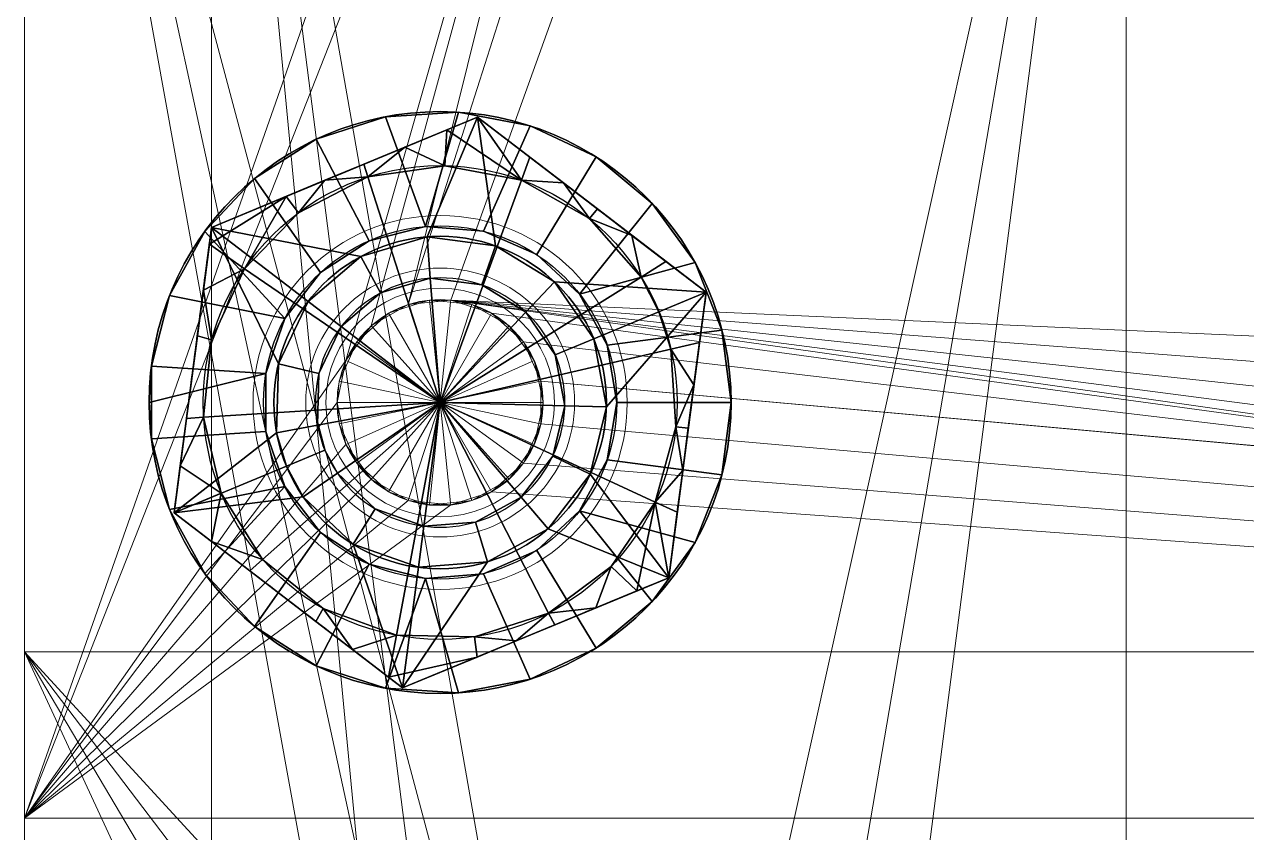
# Model space of a CAD drawing. Header units: millimetres. Extents: x 0 to 1550, y -55 to 90.
# Drawn here: x 6.5 to 35.9, y -21.35 to -1.9 of the extents above; entities that cross this region are included whole.
import ezdxf
from ezdxf.lldxf.tags import DXFTag

# ---------------------------------------------------------------- set-up
doc = ezdxf.new("R2010")
doc.units = ezdxf.units.MM
doc.layers.add('1', color=7, linetype='Continuous', true_color=0xffffff)
tags = doc.linetypes.add('DASHED', pattern=[25.72, 12.86, -12.86]).pattern_tags.tags
tags[6:7] = [DXFTag(74, 4), DXFTag(75, 0), DXFTag(340, '0'), DXFTag(46, 0.0), DXFTag(50, 0.0), DXFTag(44, 0.0), DXFTag(45, 0.0)]
tags[4:5] = [DXFTag(74, 4), DXFTag(75, 0), DXFTag(340, '0'), DXFTag(46, 0.0), DXFTag(50, 0.0), DXFTag(44, 0.0), DXFTag(45, 0.0)]

# ---------------------------------------------------------------- blocks, each defined once
blk = doc.blocks.new('UG_SURFACE_002')
at = {"layer": '1', "color": 30, "linetype": 'Continuous', "lineweight": 18}
for points in [[(15.432273, 77.966318, 144.999996), (15, 79.999998, 144.999996), (0, 104.999997, 144.999996), (0, 34.000002, 144.999996)], [(0, 54.000001, 133.000001), (0, 37.999999, 133.000001), (0, 104.999997, 144.999996)], [(0, 37.999999, 133.000001), (0, 34.000002, 133.000001), (0, 34.000002, 144.999996), (0, 104.999997, 144.999996)], [(44.233792, 46.358146, 144.999996), (24.890738, 81.039555, 144.999996), (24.890738, 78.960441, 144.999996)], [(24.890738, 81.039555, 144.999996), (44.233792, 46.358146, 144.999996), (45.259178, 46.465918, 144.999996)], [(45.259178, 46.465918, 144.999996), (46.239749, 46.147309, 144.999996), (100.000001, 79.999998, 144.999996), (24.890738, 81.039555, 144.999996)], [(24.890738, 78.960441, 144.999996), (24.045086, 77.061072, 144.999996), (44.233792, 46.358146, 144.999996)], [(0, 34.000002, 144.999996), (16.654346, 76.284274, 144.999996), (15.432273, 77.966318, 144.999996)], [(43.340892, 45.842629, 144.999996), (44.233792, 46.358146, 144.999996), (24.045086, 77.061072, 144.999996), (22.500001, 75.66987, 144.999996)], [(16.654346, 76.284274, 144.999996), (0, 34.000002, 144.999996), (7.734864, 45.008503, 144.999996)], [(7.734864, 45.008503, 144.999996), (8.340891, 45.842629, 144.999996), (16.654346, 76.284274, 144.999996)], [(8.340891, 45.842629, 144.999996), (9.233792, 46.358146, 144.999996), (16.654346, 76.284274, 144.999996)], [(18.454915, 75.244717, 144.999996), (16.654346, 76.284274, 144.999996), (9.233792, 46.358146, 144.999996)], [(10.259178, 46.465918, 144.999996), (42.734865, 45.008503, 144.999996), (22.500001, 75.66987, 144.999996), (20.522643, 75.027391, 144.999996)], [(22.500001, 75.66987, 144.999996), (42.734865, 45.008503, 144.999996), (43.340892, 45.842629, 144.999996)], [(20.522643, 75.027391, 144.999996), (18.454915, 75.244717, 144.999996), (9.233792, 46.358146, 144.999996), (10.259178, 46.465918, 144.999996)], [(0, 70), (0, 37.999999, 12), (0, 54.000001, 12)], [(0, 0, 12), (0, 37.999999, 12), (0, 70), (0, 10.5)], [(0, 10.5), (0, 70), (9.518728, 17.44042), (9, 15)], [(0, 70), (13.145898, 20.706339), (10.985216, 19.458869)], [(15.62717, 20.967131), (13.145898, 20.706339), (0, 70), (26.5, 70)], [(10.985216, 19.458869), (9.518728, 17.44042), (0, 70)], [(26.5, 70), (17.999999, 20.196153), (15.62717, 20.967131)], [(19.854102, 18.526712), (17.999999, 20.196153), (26.5, 70)], [(26.5, 70), (26.5, 10.5), (20.868886, 16.24747), (19.854102, 18.526712)], [(26.5, 70), (59.999999, 70), (59.999999, 10.5), (26.5, 10.5)], [(0, 37.999999, 12), (0, 37.999999, 133.000001), (0, 54.000001, 133.000001), (0, 54.000001, 12)], [(9.233792, 46.358146, 144.999996), (9.250536, 46.306614, 129.999995), (9.740822, 46.465918, 129.999995)], [(9.740822, 46.465918, 129.999995), (10.259178, 46.465918, 144.999996), (9.233792, 46.358146, 144.999996)], [(10, 44, 128.510162), (9.740822, 46.465918, 129.999995), (9.250536, 46.306614, 129.999995)], [(10.253515, 46.412032, 129.999995), (9.740822, 46.465918, 129.999995), (10, 44, 128.510162)], [(9.740822, 46.465918, 129.999995), (10.253515, 46.412032, 129.999995), (10.259178, 46.465918, 144.999996)], [(10.259178, 46.465918, 144.999996), (10.253515, 46.412032, 129.999995), (10.766207, 46.358146, 129.999995)], [(11.23975, 46.147309, 144.999996), (10.259178, 46.465918, 144.999996), (10.766207, 46.358146, 129.999995)], [(10.259178, 46.465918, 144.999996), (42.520501, 44, 144.999996), (42.734865, 45.008503, 144.999996)], [(10.259178, 46.465918, 144.999996), (44.233792, 41.641854, 144.999996), (43.340892, 42.157371, 144.999996)], [(43.340892, 42.157371, 144.999996), (42.734865, 42.991497, 144.999996), (10.259178, 46.465918, 144.999996)], [(42.734865, 42.991497, 144.999996), (42.520501, 44, 144.999996), (10.259178, 46.465918, 144.999996)], [(44.233792, 41.641854, 144.999996), (10.259178, 46.465918, 144.999996), (11.23975, 46.147309, 144.999996)], [(8.76025, 46.147309, 129.999995), (9.233792, 46.358146, 144.999996), (8.340891, 45.842629, 144.999996)], [(8.76025, 46.147309, 129.999995), (9.250536, 46.306614, 129.999995), (9.233792, 46.358146, 144.999996)], [(9.250536, 46.306614, 129.999995), (8.76025, 46.147309, 129.999995), (10, 44, 128.510162)], [(10, 44, 128.510162), (10.766207, 46.358146, 129.999995), (10.253515, 46.412032, 129.999995)], [(11.212658, 46.100385, 129.999995), (10.766207, 46.358146, 129.999995), (10, 44, 128.510162)], [(10.766207, 46.358146, 129.999995), (11.212658, 46.100385, 129.999995), (11.23975, 46.147309, 144.999996)], [(8.340891, 45.842629, 144.999996), (8.377146, 45.802362, 129.999995), (8.76025, 46.147309, 129.999995)], [(10, 44, 128.510162), (8.76025, 46.147309, 129.999995), (8.377146, 45.802362, 129.999995)], [(10, 44, 128.510162), (11.659109, 45.842629, 129.999995), (11.212658, 46.100385, 129.999995)], [(11.23975, 46.147309, 144.999996), (11.212658, 46.100385, 129.999995), (11.659109, 45.842629, 129.999995)], [(11.659109, 45.842629, 129.999995), (12.005958, 45.457415, 144.999996), (11.23975, 46.147309, 144.999996)], [(44.233792, 41.641854, 144.999996), (11.23975, 46.147309, 144.999996), (12.005958, 45.457415, 144.999996)], [(8.340891, 45.842629, 144.999996), (7.734864, 45.008503, 144.999996), (7.994043, 45.457415, 129.999995)], [(7.994043, 45.457415, 129.999995), (8.377146, 45.802362, 129.999995), (8.340891, 45.842629, 144.999996)], [(8.377146, 45.802362, 129.999995), (7.994043, 45.457415, 129.999995), (10, 44, 128.510162)], [(11.962122, 45.425564, 129.999995), (11.659109, 45.842629, 129.999995), (10, 44, 128.510162)], [(11.659109, 45.842629, 129.999995), (11.962122, 45.425564, 129.999995), (12.005958, 45.457415, 144.999996)], [(7.734864, 45.008503, 144.999996), (7.784363, 44.986464, 129.999995), (7.994043, 45.457415, 129.999995)], [(10, 44, 128.510162), (7.994043, 45.457415, 129.999995), (7.784363, 44.986464, 129.999995)], [(10, 44, 128.510162), (12.265136, 45.008503, 129.999995), (11.962122, 45.425564, 129.999995)], [(12.005958, 45.457415, 144.999996), (11.962122, 45.425564, 129.999995), (12.265136, 45.008503, 129.999995)], [(12.425317, 44.515517, 144.999996), (12.005958, 45.457415, 144.999996), (12.265136, 45.008503, 129.999995)], [(44.233792, 41.641854, 144.999996), (12.005958, 45.457415, 144.999996), (12.425317, 44.515517, 144.999996)], [(0, 34.000002, 144.999996), (7.5205, 44, 144.999996), (7.734864, 45.008503, 144.999996)], [(7.734864, 45.008503, 144.999996), (7.5205, 44, 144.999996), (7.574683, 44.515517, 129.999995)], [(7.574683, 44.515517, 129.999995), (7.784363, 44.986464, 129.999995), (7.734864, 45.008503, 144.999996)], [(7.784363, 44.986464, 129.999995), (7.574683, 44.515517, 129.999995), (10, 44, 128.510162)], [(12.372318, 44.504251, 129.999995), (12.265136, 45.008503, 129.999995), (10, 44, 128.510162)], [(12.265136, 45.008503, 129.999995), (12.372318, 44.504251, 129.999995), (12.425317, 44.515517, 144.999996)], [(10, 44, 128.510162), (7.574683, 44.515517, 129.999995), (7.5205, 44, 129.999995)], [(7.5205, 44, 144.999996), (7.5205, 44, 129.999995), (7.574683, 44.515517, 129.999995)], [(10, 44, 128.510162), (12.4795, 44, 129.999995), (12.372318, 44.504251, 129.999995)], [(12.425317, 44.515517, 144.999996), (12.372318, 44.504251, 129.999995), (12.4795, 44, 129.999995)], [(12.425317, 43.484483, 144.999996), (12.425317, 44.515517, 144.999996), (12.4795, 44, 129.999995)], [(45.259178, 41.534081, 144.999996), (12.425317, 44.515517, 144.999996), (12.425317, 43.484483, 144.999996), (119.999997, 34.000002, 144.999996)], [(12.425317, 44.515517, 144.999996), (45.259178, 41.534081, 144.999996), (44.233792, 41.641854, 144.999996)], [(7.734864, 42.991497, 144.999996), (7.5205, 44, 144.999996), (0, 34.000002, 144.999996)], [(7.5205, 44, 129.999995), (7.574683, 43.484483, 129.999995), (10, 44, 128.510162)], [(7.574683, 43.484483, 129.999995), (7.5205, 44, 144.999996), (7.734864, 42.991497, 144.999996)], [(7.574683, 43.484483, 129.999995), (7.5205, 44, 129.999995), (7.5205, 44, 144.999996)], [(10, 44, 128.510162), (7.574683, 43.484483, 129.999995), (7.784363, 43.013535, 129.999995)], [(7.784363, 43.013535, 129.999995), (7.994043, 42.542588, 129.999995), (10, 44, 128.510162)], [(10, 44, 128.510162), (7.994043, 42.542588, 129.999995), (8.377146, 42.197637, 129.999995)], [(8.377146, 42.197637, 129.999995), (8.76025, 41.85269, 129.999995), (10, 44, 128.510162)], [(10, 44, 128.510162), (8.76025, 41.85269, 129.999995), (9.250536, 41.693386, 129.999995)], [(9.250536, 41.693386, 129.999995), (9.740822, 41.534081, 129.999995), (10, 44, 128.510162)], [(10, 44, 128.510162), (9.740822, 41.534081, 129.999995), (10.253515, 41.587967, 129.999995)], [(10, 44, 128.510162), (10.766207, 41.641854, 129.999995), (11.212658, 41.899614, 129.999995)], [(10, 44, 128.510162), (11.659109, 42.157371, 129.999995), (11.962122, 42.574435, 129.999995)], [(10, 44, 128.510162), (12.265136, 42.991497, 129.999995), (12.372318, 43.495748, 129.999995)], [(12.372318, 43.495748, 129.999995), (12.4795, 44, 129.999995), (10, 44, 128.510162)], [(11.962122, 42.574435, 129.999995), (12.265136, 42.991497, 129.999995), (10, 44, 128.510162)], [(11.212658, 41.899614, 129.999995), (11.659109, 42.157371, 129.999995), (10, 44, 128.510162)], [(10.253515, 41.587967, 129.999995), (10.766207, 41.641854, 129.999995), (10, 44, 128.510162)], [(12.4795, 44, 129.999995), (12.372318, 43.495748, 129.999995), (12.425317, 43.484483, 144.999996)], [(7.734864, 42.991497, 144.999996), (7.784363, 43.013535, 129.999995), (7.574683, 43.484483, 129.999995)], [(12.265136, 42.991497, 129.999995), (12.005958, 42.542588, 144.999996), (12.425317, 43.484483, 144.999996)], [(119.999997, 34.000002, 144.999996), (12.425317, 43.484483, 144.999996), (12.005958, 42.542588, 144.999996)], [(12.425317, 43.484483, 144.999996), (12.372318, 43.495748, 129.999995), (12.265136, 42.991497, 129.999995)], [(8.340891, 42.157371, 144.999996), (7.734864, 42.991497, 144.999996), (0, 34.000002, 144.999996)], [(7.994043, 42.542588, 129.999995), (7.784363, 43.013535, 129.999995), (7.734864, 42.991497, 144.999996)], [(7.994043, 42.542588, 129.999995), (7.734864, 42.991497, 144.999996), (8.340891, 42.157371, 144.999996)], [(12.265136, 42.991497, 129.999995), (11.962122, 42.574435, 129.999995), (12.005958, 42.542588, 144.999996)], [(8.340891, 42.157371, 144.999996), (8.377146, 42.197637, 129.999995), (7.994043, 42.542588, 129.999995)], [(11.23975, 41.85269, 144.999996), (12.005958, 42.542588, 144.999996), (11.659109, 42.157371, 129.999995)], [(12.005958, 42.542588, 144.999996), (11.23975, 41.85269, 144.999996), (119.999997, 34.000002, 144.999996)], [(12.005958, 42.542588, 144.999996), (11.962122, 42.574435, 129.999995), (11.659109, 42.157371, 129.999995)], [(0, 34.000002, 144.999996), (9.233792, 41.641854, 144.999996), (8.340891, 42.157371, 144.999996)], [(8.76025, 41.85269, 129.999995), (8.377146, 42.197637, 129.999995), (8.340891, 42.157371, 144.999996)], [(8.340891, 42.157371, 144.999996), (9.233792, 41.641854, 144.999996), (8.76025, 41.85269, 129.999995)], [(11.659109, 42.157371, 129.999995), (11.212658, 41.899614, 129.999995), (11.23975, 41.85269, 144.999996)], [(0, 34.000002, 144.999996), (119.999997, 34.000002, 144.999996), (11.23975, 41.85269, 144.999996), (10.259178, 41.534081, 144.999996)], [(9.233792, 41.641854, 144.999996), (9.250536, 41.693386, 129.999995), (8.76025, 41.85269, 129.999995)], [(10.766207, 41.641854, 129.999995), (10.259178, 41.534081, 144.999996), (11.23975, 41.85269, 144.999996)], [(11.23975, 41.85269, 144.999996), (11.212658, 41.899614, 129.999995), (10.766207, 41.641854, 129.999995)], [(10.259178, 41.534081, 144.999996), (9.233792, 41.641854, 144.999996), (0, 34.000002, 144.999996)], [(9.740822, 41.534081, 129.999995), (9.250536, 41.693386, 129.999995), (9.233792, 41.641854, 144.999996)], [(9.740822, 41.534081, 129.999995), (9.233792, 41.641854, 144.999996), (10.259178, 41.534081, 144.999996)], [(10.259178, 41.534081, 144.999996), (10.253515, 41.587967, 129.999995), (9.740822, 41.534081, 129.999995)], [(10.766207, 41.641854, 129.999995), (10.253515, 41.587967, 129.999995), (10.259178, 41.534081, 144.999996)], [(0, 37.999999, 133.000001), (119.999997, 37.999999, 133.000001), (119.999997, 34.000002, 133.000001), (0, 34.000002, 133.000001)], [(0, 37.999999, 12), (119.999997, 37.999999, 12), (119.999997, 37.999999, 133.000001), (0, 37.999999, 133.000001)], [(0, 37.999999, 12), (13.145898, 20.706339, 12), (15.62717, 20.967131, 12)], [(0, 37.999999, 12), (9.518728, 17.44042, 12), (10.985216, 19.458869, 12)], [(10.985216, 19.458869, 12), (13.145898, 20.706339, 12), (0, 37.999999, 12)], [(9, 15, 12), (9.518728, 17.44042, 12), (0, 37.999999, 12), (0, 0, 12)], [(15.62717, 20.967131, 12), (17.999999, 20.196153, 12), (119.999997, 37.999999, 12), (0, 37.999999, 12)], [(119.999997, 37.999999, 12), (17.999999, 20.196153, 12), (19.854102, 18.526712, 12)], [(19.854102, 18.526712, 12), (20.868886, 16.24747, 12), (119.999997, 37.999999, 12)], [(100.985214, 19.458869, 12), (103.145897, 20.706339, 12), (119.999997, 37.999999, 12), (20.868886, 16.24747, 12)], [(0, 34.000002, 133.000001), (119.999997, 34.000002, 133.000001), (119.999997, 34.000002, 144.999996), (0, 34.000002, 144.999996)]]:
    blk.add_3dface(points, dxfattribs=at)
blk = doc.blocks.new('uxo_0602_BODY')
at = {"layer": '1', "color": 30, "linetype": 'Continuous', "lineweight": 18}
for p, q in [((0, 140), (0, 0)), ((0, 34, 145), (0, 105, 145)), ((0, 38, 12), (120, 38, 12)), ((0, 38, 12), (0, 38, 133)), ((0, 34, 133), (0, 38, 133)), ((0, 0, 12), (0, 38, 12)), ((0, 38, 133), (120, 38, 133)), ((0, 34, 133), (0, 34, 145)), ((0, 34, 145), (120, 34, 145)), ((0, 34, 133), (120, 34, 133))]:
    blk.add_line(p, q, dxfattribs=at)
at = {"layer": '1', "color": 3, "linetype": 'DASHED', "lineweight": 18, "extrusion": (0, 0, -1)}
for centre in [(-10, 44, -135), (-10, 44, -145)]:
    blk.add_circle(centre, 2.75, dxfattribs=at)
at = {"layer": '1', "color": 30, "linetype": 'Continuous', "lineweight": 18, "extrusion": (0, 0, -1)}
for centre in [(-10, 44, -130), (-10, 44, -145)]:
    blk.add_circle(centre, 2.479, dxfattribs=at)
at = {"layer": '1', "color": 30, "linetype": 'Continuous', "lineweight": 18}
blk.add_blockref('UG_SURFACE_002', (0, 0), dxfattribs=at)
blk = doc.blocks.new('UG_SURFACE_004')
at = {"layer": '1', "color": 30, "linetype": 'Continuous', "lineweight": 18}
for points in [[(4.5, 70, 12), (0, 70, 12), (0, 10.5, 12), (4.5, 10.5, 12)], [(0, 70), (13.145898, 20.706339), (10.985216, 19.458869)], [(10.985216, 19.458869), (9.518728, 17.44042), (0, 70)], [(9.518728, 17.44042), (9, 15), (0, 10.5), (0, 70)], [(15.62717, 20.967131), (13.145898, 20.706339), (0, 70), (26.5, 70)], [(0, 70), (0, 10.5), (0, 10.5, 12), (0, 70, 12)], [(4.5, 70, 12), (9.518728, 17.44042, 12), (10.985216, 19.458869, 12)], [(26.5, 70, 12), (4.5, 70, 12), (13.145898, 20.706339, 12), (15.62717, 20.967131, 12)], [(4.5, 70, 12), (4.5, 10.5, 12), (9, 15, 12), (9.518728, 17.44042, 12)], [(10.985216, 19.458869, 12), (13.145898, 20.706339, 12), (4.5, 70, 12)], [(15.62717, 20.967131, 12), (17.999999, 20.196153, 12), (26.5, 70, 12)], [(26.5, 70), (17.999999, 20.196153), (15.62717, 20.967131)], [(26.5, 70, 12), (17.999999, 20.196153, 12), (19.854102, 18.526712, 12)], [(19.854102, 18.526712), (17.999999, 20.196153), (26.5, 70)], [(19.854102, 18.526712, 12), (20.868886, 16.24747, 12), (26.5, 10.5, 12), (26.5, 70, 12)], [(26.5, 70), (26.5, 10.5), (20.868886, 16.24747), (19.854102, 18.526712)], [(59.999999, 70, 12), (26.5, 70, 12), (26.5, 10.5, 12), (59.999999, 10.5, 12)], [(26.5, 70), (59.999999, 70), (59.999999, 10.5), (26.5, 10.5)]]:
    blk.add_3dface(points, dxfattribs=at)
blk = doc.blocks.new('plohadka_pod_uxo_0602')
at = {"layer": '1', "color": 30, "linetype": 'Continuous', "lineweight": 18}
for p, q in [((0, 140), (0, 0)), ((0, 0, 12), (0, 140, 12))]:
    blk.add_line(p, q, dxfattribs=at)
blk.add_blockref('UG_SURFACE_004', (0, 0), dxfattribs=at)
blk = doc.blocks.new('upor_BODY')
at = {"layer": '1', "color": 30, "linetype": 'Continuous', "lineweight": 18}
for p, q in [((0, 0, 55), (0, 20, 55)), ((10, 20, 55), (10, 0, 55)), ((10, 0, 55), (0, 0, 55)), ((0, 0), (0, 0, 55)), ((10, 0), (10, 0, 55))]:
    blk.add_line(p, q, dxfattribs=at)
at = {"layer": '1', "color": 30, "linetype": 'Continuous', "lineweight": 18, "extrusion": (-1, 0, 0)}
for centre in [(-10, 45), (-10, 45, -10)]:
    blk.add_circle(centre, 4.5, dxfattribs=at)
blk = doc.blocks.new('UG_SURFACE_019')
at = {"layer": '1', "color": 190, "linetype": 'Continuous', "lineweight": 25}
for points in [[(-1.311669, 6.876011, 1.5), (-2.980455, 6.333789, 1.5), (-1.707206, 3.892037, 1.5), (-0.350962, 4.235484, 1.5)], [(-1.311669, 6.876011, 1.5), (-1.311669, 6.876011), (-2.980455, 6.333789), (-2.980455, 6.333789, 1.5)], [(-0.350962, 4.235484), (-1.707206, 3.892037), (-2.980455, 6.333789), (-1.311669, 6.876011)], [(0.439534, 6.986187, 1.5), (-1.311669, 6.876011, 1.5), (-0.350962, 4.235484, 1.5)], [(0.439534, 6.986187, 1.5), (0.439534, 6.986187), (-1.311669, 6.876011), (-1.311669, 6.876011, 1.5)], [(-0.350962, 4.235484), (-1.311669, 6.876011), (0.439534, 6.986187)], [(-0.350962, 4.235484, 1.5), (1.043313, 4.119951, 1.5), (2.163119, 6.657396, 1.5), (0.439534, 6.986187, 1.5)], [(0.439534, 6.986187), (2.163119, 6.657396), (1.043313, 4.119951), (-0.350962, 4.235484)], [(2.163119, 6.657396, 1.5), (2.163119, 6.657396), (0.439534, 6.986187), (0.439534, 6.986187, 1.5)], [(1.043313, 4.119951, 1.5), (2.32453, 3.557957, 1.5), (3.750788, 5.910296, 1.5), (2.163119, 6.657396, 1.5)], [(2.163119, 6.657396), (3.750788, 5.910296), (2.32453, 3.557957), (1.043313, 4.119951)], [(3.750788, 5.910296, 1.5), (3.750788, 5.910296), (2.163119, 6.657396), (2.163119, 6.657396, 1.5)], [(-2.878447, 3.126827, 1.5), (-1.707206, 3.892037, 1.5), (-2.980455, 6.333789, 1.5), (-4.461968, 5.393593, 1.5)], [(-2.980455, 6.333789, 1.5), (-2.980455, 6.333789), (-4.461968, 5.393593), (-4.461968, 5.393593, 1.5)], [(-4.461968, 5.393593), (-2.980455, 6.333789), (-1.707206, 3.892037), (-2.878447, 3.126827)], [(5.10278, 4.79183, 1.5), (3.750788, 5.910296, 1.5), (2.32453, 3.557957, 1.5), (3.353847, 2.610404, 1.5)], [(3.353847, 2.610404), (2.32453, 3.557957), (3.750788, 5.910296), (5.10278, 4.79183)], [(5.10278, 4.79183, 1.5), (5.10278, 4.79183), (3.750788, 5.910296), (3.750788, 5.910296, 1.5)], [(-3.737764, 2.022777, 1.5), (-2.878447, 3.126827, 1.5), (-4.461968, 5.393593, 1.5), (-5.663119, 4.114497, 1.5)], [(-4.461968, 5.393593, 1.5), (-4.461968, 5.393593), (-5.663119, 4.114497), (-5.663119, 4.114497, 1.5)], [(-5.663119, 4.114497), (-4.461968, 5.393593), (-2.878447, 3.126827), (-3.737764, 2.022777)], [(6.134147, 3.372276, 1.5), (5.10278, 4.79183, 1.5), (3.353847, 2.610404, 1.5)], [(3.353847, 2.610404), (5.10278, 4.79183), (6.134147, 3.372276)], [(6.134147, 3.372276, 1.5), (6.134147, 3.372276), (5.10278, 4.79183), (5.10278, 4.79183, 1.5)], [(-1.707206, 3.892037, 1.5), (-1.707206, 3.892037), (-0.350962, 4.235484), (-0.350962, 4.235484, 1.5)], [(-0.350962, 4.235484, 1.5), (-0.350962, 4.235484), (1.043313, 4.119951), (1.043313, 4.119951, 1.5)], [(1.043313, 4.119951, 1.5), (1.043313, 4.119951), (2.32453, 3.557957), (2.32453, 3.557957, 1.5)], [(-5.663119, 4.114497, 1.5), (-6.508436, 2.576872, 1.5), (-3.737764, 2.022777, 1.5)], [(-5.663119, 4.114497, 1.5), (-5.663119, 4.114497), (-6.508436, 2.576872), (-6.508436, 2.576872, 1.5)], [(-3.737764, 2.022777), (-6.508436, 2.576872), (-5.663119, 4.114497)], [(-2.878447, 3.126827, 1.5), (-2.878447, 3.126827), (-1.707206, 3.892037), (-1.707206, 3.892037, 1.5)], [(2.32453, 3.557957, 1.5), (2.32453, 3.557957), (3.353847, 2.610404), (3.353847, 2.610404, 1.5)], [(3.353847, 2.610404, 1.5), (4.019723, 1.379973, 1.5), (6.780082, 1.740829, 1.5), (6.134147, 3.372276, 1.5)], [(6.134147, 3.372276), (6.780082, 1.740829), (4.019723, 1.379973), (3.353847, 2.610404)], [(6.780082, 1.740829, 1.5), (6.780082, 1.740829), (6.134147, 3.372276), (6.134147, 3.372276, 1.5)], [(-3.737764, 2.022777, 1.5), (-3.737764, 2.022777), (-2.878447, 3.126827), (-2.878447, 3.126827, 1.5)], [(-4.192036, 0.699527, 1.5), (-3.737764, 2.022777, 1.5), (-6.508436, 2.576872, 1.5), (-6.944803, 0.877333, 1.5)], [(-6.508436, 2.576872, 1.5), (-6.508436, 2.576872), (-6.944803, 0.877333), (-6.944803, 0.877333, 1.5)], [(-3.737764, 2.022777), (-4.192036, 0.699527), (-6.944803, 0.877333), (-6.508436, 2.576872)], [(3.353847, 2.610404, 1.5), (3.353847, 2.610404), (4.019723, 1.379973), (4.019723, 1.379973, 1.5)], [(-4.192036, 0.699527, 1.5), (-4.192036, 0.699527), (-3.737764, 2.022777), (-3.737764, 2.022777, 1.5)], [(4.019723, 1.379973, 1.5), (4.25, 0, 1.5), (7, 0, 1.5), (6.780082, 1.740829, 1.5)], [(6.780082, 1.740829), (7, 0), (4.25, 0), (4.019723, 1.379973)], [(7, 0, 1.5), (7, 0), (6.780082, 1.740829), (6.780082, 1.740829, 1.5)], [(4.019723, 1.379973, 1.5), (4.019723, 1.379973), (4.25, 0), (4.25, 0, 1.5)], [(-4.192036, 0.699527, 1.5), (-6.944803, 0.877333, 1.5), (-7, 0, 1.5)], [(-7, 0, 1.5), (-6.944803, 0.877333), (-6.944803, -0.877333)], [(-7, 0, 1.5), (-6.944803, 0.877333, 1.5), (-6.944803, 0.877333)], [(-7, 0, 1.5), (-6.944803, -0.877333, 1.5), (-4.192036, -0.699527, 1.5), (-4.192036, 0.699527, 1.5)], [(-6.944803, -0.877333), (-6.944803, 0.877333), (-4.192036, 0.699527), (-4.192036, -0.699527)], [(-4.192036, -0.699527, 1.5), (-4.192036, -0.699527), (-4.192036, 0.699527), (-4.192036, 0.699527, 1.5)], [(-6.944803, -0.877333), (-6.944803, -0.877333, 1.5), (-7, 0, 1.5)], [(6.780082, -1.740829, 1.5), (7, 0, 1.5), (4.25, 0, 1.5), (4.019723, -1.379973, 1.5)], [(7, 0), (6.780082, -1.740829), (4.019723, -1.379973), (4.25, 0)], [(4.25, 0, 1.5), (4.25, 0), (4.019723, -1.379973), (4.019723, -1.379973, 1.5)], [(6.780082, -1.740829, 1.5), (6.780082, -1.740829), (7, 0), (7, 0, 1.5)], [(-6.944803, -0.877333, 1.5), (-6.508436, -2.576872, 1.5), (-3.737764, -2.022777, 1.5), (-4.192036, -0.699527, 1.5)], [(-4.192036, -0.699527), (-3.737764, -2.022777), (-6.508436, -2.576872), (-6.944803, -0.877333)], [(-6.944803, -0.877333, 1.5), (-6.944803, -0.877333), (-6.508436, -2.576872), (-6.508436, -2.576872, 1.5)], [(-3.737764, -2.022777, 1.5), (-3.737764, -2.022777), (-4.192036, -0.699527), (-4.192036, -0.699527, 1.5)], [(6.134147, -3.372276, 1.5), (6.780082, -1.740829, 1.5), (4.019723, -1.379973, 1.5), (3.353847, -2.610404, 1.5)], [(3.353847, -2.610404), (4.019723, -1.379973), (6.780082, -1.740829), (6.134147, -3.372276)], [(4.019723, -1.379973, 1.5), (4.019723, -1.379973), (3.353847, -2.610404), (3.353847, -2.610404, 1.5)], [(6.134147, -3.372276, 1.5), (6.134147, -3.372276), (6.780082, -1.740829), (6.780082, -1.740829, 1.5)], [(-3.737764, -2.022777, 1.5), (-6.508436, -2.576872, 1.5), (-5.663119, -4.114497, 1.5)], [(-5.663119, -4.114497), (-6.508436, -2.576872), (-3.737764, -2.022777)], [(-5.663119, -4.114497, 1.5), (-4.461968, -5.393593, 1.5), (-2.878447, -3.126827, 1.5), (-3.737764, -2.022777, 1.5)], [(-3.737764, -2.022777), (-2.878447, -3.126827), (-4.461968, -5.393593), (-5.663119, -4.114497)], [(-2.878447, -3.126827, 1.5), (-2.878447, -3.126827), (-3.737764, -2.022777), (-3.737764, -2.022777, 1.5)], [(-6.508436, -2.576872, 1.5), (-6.508436, -2.576872), (-5.663119, -4.114497), (-5.663119, -4.114497, 1.5)], [(3.353847, -2.610404, 1.5), (2.32453, -3.557957, 1.5), (3.750788, -5.910296, 1.5), (5.10278, -4.79183, 1.5)], [(5.10278, -4.79183), (3.750788, -5.910296), (2.32453, -3.557957), (3.353847, -2.610404)], [(3.353847, -2.610404, 1.5), (3.353847, -2.610404), (2.32453, -3.557957), (2.32453, -3.557957, 1.5)], [(3.353847, -2.610404, 1.5), (5.10278, -4.79183, 1.5), (6.134147, -3.372276, 1.5)], [(6.134147, -3.372276), (5.10278, -4.79183), (3.353847, -2.610404)], [(-4.461968, -5.393593, 1.5), (-2.980455, -6.333789, 1.5), (-1.707206, -3.892037, 1.5), (-2.878447, -3.126827, 1.5)], [(-2.878447, -3.126827), (-1.707206, -3.892037), (-2.980455, -6.333789), (-4.461968, -5.393593)], [(-1.707206, -3.892037, 1.5), (-1.707206, -3.892037), (-2.878447, -3.126827), (-2.878447, -3.126827, 1.5)], [(5.10278, -4.79183, 1.5), (5.10278, -4.79183), (6.134147, -3.372276), (6.134147, -3.372276, 1.5)], [(2.163119, -6.657396, 1.5), (3.750788, -5.910296, 1.5), (2.32453, -3.557957, 1.5), (1.043313, -4.119951, 1.5)], [(1.043313, -4.119951), (2.32453, -3.557957), (3.750788, -5.910296), (2.163119, -6.657396)], [(2.32453, -3.557957, 1.5), (2.32453, -3.557957), (1.043313, -4.119951), (1.043313, -4.119951, 1.5)], [(-5.663119, -4.114497, 1.5), (-5.663119, -4.114497), (-4.461968, -5.393593), (-4.461968, -5.393593, 1.5)], [(-2.980455, -6.333789, 1.5), (-1.311669, -6.876011, 1.5), (-0.350962, -4.235484, 1.5), (-1.707206, -3.892037, 1.5)], [(-1.311669, -6.876011), (-2.980455, -6.333789), (-1.707206, -3.892037), (-0.350962, -4.235484)], [(-0.350962, -4.235484, 1.5), (-0.350962, -4.235484), (-1.707206, -3.892037), (-1.707206, -3.892037, 1.5)], [(-0.350962, -4.235484, 1.5), (-1.311669, -6.876011, 1.5), (0.439534, -6.986187, 1.5)], [(0.439534, -6.986187), (-1.311669, -6.876011), (-0.350962, -4.235484)], [(0.439534, -6.986187, 1.5), (2.163119, -6.657396, 1.5), (1.043313, -4.119951, 1.5), (-0.350962, -4.235484, 1.5)], [(-0.350962, -4.235484), (1.043313, -4.119951), (2.163119, -6.657396), (0.439534, -6.986187)], [(1.043313, -4.119951, 1.5), (1.043313, -4.119951), (-0.350962, -4.235484), (-0.350962, -4.235484, 1.5)], [(3.750788, -5.910296, 1.5), (3.750788, -5.910296), (5.10278, -4.79183), (5.10278, -4.79183, 1.5)], [(-4.461968, -5.393593, 1.5), (-4.461968, -5.393593), (-2.980455, -6.333789), (-2.980455, -6.333789, 1.5)], [(2.163119, -6.657396, 1.5), (2.163119, -6.657396), (3.750788, -5.910296), (3.750788, -5.910296, 1.5)], [(-2.980455, -6.333789, 1.5), (-2.980455, -6.333789), (-1.311669, -6.876011), (-1.311669, -6.876011, 1.5)], [(0.439534, -6.986187, 1.5), (0.439534, -6.986187), (2.163119, -6.657396), (2.163119, -6.657396, 1.5)], [(-1.311669, -6.876011, 1.5), (-1.311669, -6.876011), (0.439534, -6.986187), (0.439534, -6.986187, 1.5)]]:
    blk.add_3dface(points, dxfattribs=at)
blk = doc.blocks.new('1143_1_5-8-14_BODY')
at = {"layer": '1', "color": 190, "linetype": 'Continuous', "lineweight": 25, "extrusion": (0, 0, -1)}
blk.add_circle((0, 0, -1.5), 7, dxfattribs=at)
at = {"layer": '1', "color": 190, "linetype": 'Continuous', "lineweight": 25}
for centre, radius in [((0, 0), 7), ((0, 0, 1.5), 4.25), ((0, 0), 4.25)]:
    blk.add_circle(centre, radius, dxfattribs=at)
blk.add_blockref('UG_SURFACE_019', (0, 0), dxfattribs=at)
blk = doc.blocks.new('UG_SURFACE_020')
at = {"layer": '1', "color": 251, "linetype": 'Continuous', "lineweight": 25}
for points in [[(-3.654182, 1.626947), (-2.676522, 2.972579), (-3.464102, 6), (-6.928203, 0)], [(-6.928203, 0), (-3.464102, 6), (-4.764903, 3.746946, -4.791187), (-5.278847, 2.856769, -4.825479)], [(-3.464102, 6), (-3.464102, 6, -4.290896), (-4.257825, 4.625231, -4.661303), (-4.764903, 3.746946, -4.791187)], [(-3.860505, 4.193626, -5), (-4.257825, 4.625231, -4.661303), (-3.464102, 6, -4.290896)], [(-3.464102, 6, -4.290896), (-2.663927, 6, -4.467973), (-3.860505, 4.193626, -5)], [(-2.663927, 6, -4.467973), (-2.289664, 5.219908, -5), (-3.860505, 4.193626, -5)], [(-3.464102, 6), (-2.676522, 2.972579), (-1.236068, 3.804226)], [(-1.236068, 3.804226), (0.418114, 3.978088), (3.464102, 6), (-3.464102, 6)], [(-3.464102, 6), (3.464102, 6), (0.510447, 6, -4.814282), (-0.497174, 6, -4.814923)], [(-0.497174, 6, -4.814923), (-1.568555, 6, -4.710377), (-2.663927, 6, -4.467973), (-3.464102, 6)], [(-2.663927, 6, -4.467973), (-3.464102, 6, -4.290896), (-3.464102, 6)], [(-2.289664, 5.219908, -5), (-2.663927, 6, -4.467973), (-1.568555, 6, -4.710377)], [(-0.470702, 5.680532, -5), (-2.289664, 5.219908, -5), (-1.568555, 6, -4.710377)], [(-1.568555, 6, -4.710377), (-0.497174, 6, -4.814923), (-0.470702, 5.680532, -5)], [(-0.470702, 5.680532, -5), (-0.497174, 6, -4.814923), (0.510447, 6, -4.814282)], [(0.510447, 6, -4.814282), (1.399267, 5.525582, -5), (-0.470702, 5.680532, -5)], [(3.464102, 6), (0.418114, 3.978088), (2, 3.464102)], [(3.464102, 6), (3.464102, 6, -4.290896), (1.519406, 6, -4.717448), (0.510447, 6, -4.814282)], [(0.510447, 6, -4.814282), (1.519406, 6, -4.717448), (1.399267, 5.525582, -5)], [(3.117604, 4.771849, -5), (1.399267, 5.525582, -5), (1.519406, 6, -4.717448)], [(1.519406, 6, -4.717448), (3.464102, 6, -4.290896), (3.668451, 5.646056, -4.387287)], [(1.519406, 6, -4.717448), (3.668451, 5.646056, -4.387287), (3.117604, 4.771849, -5)], [(2, 3.464102), (3.236068, 2.351141), (3.464102, 6)], [(6.928203, 0), (3.464102, 6), (3.236068, 2.351141), (3.91259, 0.831647)], [(3.464102, 6), (6.928203, 0), (5.782154, 1.985016, -4.761327), (4.780149, 3.720539, -4.793648)], [(4.780149, 3.720539, -4.793648), (4.225024, 4.682044, -4.649818), (3.464102, 6)], [(4.225024, 4.682044, -4.649818), (3.668451, 5.646056, -4.387287), (3.464102, 6)], [(3.668451, 5.646056, -4.387287), (3.464102, 6, -4.290896), (3.464102, 6)], [(-3.860505, 4.193626, -5), (-2.289664, 5.219908, -5), (-0.470702, 5.680532, -5), (0, 0, -5)], [(-0.470702, 5.680532, -5), (1.399267, 5.525582, -5), (3.117604, 4.771849, -5), (0, 0, -5)], [(3.117604, 4.771849, -5), (3.668451, 5.646056, -4.387287), (4.225024, 4.682044, -4.649818)], [(3.117604, 4.771849, -5), (4.498101, 3.501012, -5), (5.391158, 1.850787, -5), (0, 0, -5)], [(4.498101, 3.501012, -5), (3.117604, 4.771849, -5), (4.225024, 4.682044, -4.649818)], [(-4.764903, 3.746946, -4.791187), (-4.257825, 4.625231, -4.661303), (-3.860505, 4.193626, -5)], [(4.225024, 4.682044, -4.649818), (4.780149, 3.720539, -4.793648), (4.498101, 3.501012, -5)], [(0, 0, -5), (-5.622259, 0.938189, -5), (-5.013, 2.7129, -5), (-3.860505, 4.193626, -5)], [(-4.764903, 3.746946, -4.791187), (-3.860505, 4.193626, -5), (-5.013, 2.7129, -5)], [(0.418114, 3.978088, 18.999999), (-1.236068, 3.804226, 18.999999), (-0.927051, 2.85317, 20), (0.313585, 2.983566, 20)], [(-1.236068, 3.804226), (-1.236068, 3.804226, 18.999999), (0.418114, 3.978088, 18.999999), (0.418114, 3.978088)], [(2, 3.464102, 18.999999), (0.418114, 3.978088, 18.999999), (0.313585, 2.983566, 20), (1.5, 2.598076, 20)], [(0.418114, 3.978088), (0.418114, 3.978088, 18.999999), (2, 3.464102, 18.999999), (2, 3.464102)], [(-5.013, 2.7129, -5), (-5.278847, 2.856769, -4.825479), (-4.764903, 3.746946, -4.791187)], [(-1.236068, 3.804226, 18.999999), (-2.676522, 2.972579, 18.999999), (-2.007392, 2.229434, 20), (-0.927051, 2.85317, 20)], [(-2.676522, 2.972579), (-2.676522, 2.972579, 18.999999), (-1.236068, 3.804226, 18.999999), (-1.236068, 3.804226)], [(5.782154, 1.985016, -4.761327), (5.391158, 1.850787, -5), (4.498101, 3.501012, -5), (4.780149, 3.720539, -4.793648)], [(3.236068, 2.351141, 18.999999), (2, 3.464102, 18.999999), (1.5, 2.598076, 20), (2.427051, 1.763356, 20)], [(2, 3.464102), (2, 3.464102, 18.999999), (3.236068, 2.351141, 18.999999), (3.236068, 2.351141)], [(-2.676522, 2.972579, 18.999999), (-3.654182, 1.626947, 18.999999), (-2.740636, 1.22021, 20), (-2.007392, 2.229434, 20)], [(-3.654182, 1.626947), (-3.654182, 1.626947, 18.999999), (-2.676522, 2.972579, 18.999999), (-2.676522, 2.972579)], [(1.5, 2.598076, 20), (0.313585, 2.983566, 20), (-0.927051, 2.85317, 20), (0, 0, 20)], [(-5.278847, 2.856769, -4.825479), (-5.803055, 1.948814, -4.75662), (-6.928203, 0)], [(-5.803055, 1.948814, -4.75662), (-5.278847, 2.856769, -4.825479), (-5.013, 2.7129, -5)], [(-5.013, 2.7129, -5), (-5.622259, 0.938189, -5), (-5.803055, 1.948814, -4.75662)], [(-0.927051, 2.85317, 20), (-2.007392, 2.229434, 20), (-2.740636, 1.22021, 20), (0, 0, 20)], [(0, 0, 20), (2.934443, 0.623735, 20), (2.427051, 1.763356, 20), (1.5, 2.598076, 20)], [(3.91259, 0.831647, 18.999999), (3.236068, 2.351141, 18.999999), (2.427051, 1.763356, 20), (2.934443, 0.623735, 20)], [(3.236068, 2.351141), (3.236068, 2.351141, 18.999999), (3.91259, 0.831647, 18.999999), (3.91259, 0.831647)], [(-5.803055, 1.948814, -4.75662), (-6.319377, 1.054518, -4.591953), (-6.928203, 0)], [(-5.622259, 0.938189, -5), (-6.319377, 1.054518, -4.591953), (-5.803055, 1.948814, -4.75662)], [(5.391158, 1.850787, -5), (5.7, 0, -5), (5.391158, -1.850787, -5), (0, 0, -5)], [(5.391158, 1.850787, -5), (5.782154, 1.985016, -4.761327), (6.358746, 0.98633, -4.57577)], [(6.358746, 0.98633, -4.57577), (5.7, 0, -5), (5.391158, 1.850787, -5)], [(6.928203, 0), (6.358746, 0.98633, -4.57577), (5.782154, 1.985016, -4.761327)], [(-6.928203, 0), (-4, 0), (-3.654182, 1.626947)], [(-3.654182, 1.626947, 18.999999), (-4, 0, 18.999999), (-3, 0, 20), (-2.740636, 1.22021, 20)], [(-4, 0), (-4, 0, 18.999999), (-3.654182, 1.626947, 18.999999), (-3.654182, 1.626947)], [(-2.740636, 1.22021, 20), (-3, 0, 20), (-2.740636, -1.22021, 20), (0, 0, 20)], [(-6.319377, 1.054518, -4.591953), (-6.928203, 0, -4.290896), (-6.928203, 0)], [(-6.928203, 0, -4.290896), (-6.319377, 1.054518, -4.591953), (-5.622259, 0.938189, -5), (-5.7, 0, -5)], [(-5.622259, -0.938189, -5), (-5.7, 0, -5), (-5.622259, 0.938189, -5), (0, 0, -5)], [(6.358746, 0.98633, -4.57577), (6.928203, 0, -4.290896), (5.7, 0, -5)], [(6.928203, 0), (6.928203, 0, -4.290896), (6.358746, 0.98633, -4.57577)], [(2.934443, -0.623735, 20), (3, 0, 20), (2.934443, 0.623735, 20), (0, 0, 20)], [(4, 0, 18.999999), (3.91259, 0.831647, 18.999999), (2.934443, 0.623735, 20), (3, 0, 20)], [(4, 0), (3.91259, 0.831647), (3.91259, 0.831647, 18.999999), (4, 0, 18.999999)], [(3.91259, 0.831647), (4, 0), (6.928203, 0)], [(-6.928203, 0), (-3.654182, -1.626947), (-4, 0)], [(-2.676522, -2.972579), (-3.654182, -1.626947), (-6.928203, 0), (-3.464102, -6)], [(-6.928203, 0), (-5.802561, -1.94967, -4.756733), (-5.278847, -2.856769, -4.825479)], [(-5.278847, -2.856769, -4.825479), (-4.765008, -3.746764, -4.791204), (-3.464102, -6), (-6.928203, 0)], [(-6.928203, 0), (-6.319377, -1.054518, -4.591953), (-5.802561, -1.94967, -4.756733)], [(-6.928203, 0), (-6.928203, 0, -4.290896), (-6.319377, -1.054518, -4.591953)], [(-5.7, 0, -5), (-5.622259, -0.938189, -5), (-6.319377, -1.054518, -4.591953), (-6.928203, 0, -4.290896)], [(-3.860505, -4.193626, -5), (-5.013, -2.7129, -5), (-5.622259, -0.938189, -5), (0, 0, -5)], [(-4, 0, 18.999999), (-3.654182, -1.626947, 18.999999), (-2.740636, -1.22021, 20), (-3, 0, 20)], [(-3.654182, -1.626947), (-3.654182, -1.626947, 18.999999), (-4, 0, 18.999999), (-4, 0)], [(-0.470702, -5.680532, -5), (-2.289664, -5.219908, -5), (-3.860505, -4.193626, -5), (0, 0, -5)], [(-2.740636, -1.22021, 20), (-2.007392, -2.229434, 20), (-0.927051, -2.85317, 20), (0, 0, 20)], [(-0.927051, -2.85317, 20), (0.313585, -2.983566, 20), (1.5, -2.598076, 20), (0, 0, 20)], [(3.117604, -4.771849, -5), (1.399267, -5.525582, -5), (-0.470702, -5.680532, -5), (0, 0, -5)], [(1.5, -2.598076, 20), (2.427051, -1.763356, 20), (2.934443, -0.623735, 20), (0, 0, 20)], [(5.391158, -1.850787, -5), (4.498101, -3.501012, -5), (3.117604, -4.771849, -5), (0, 0, -5)], [(3, 0, 20), (2.934443, -0.623735, 20), (3.91259, -0.831647, 18.999999), (4, 0, 18.999999)], [(3.91259, -0.831647), (3.236068, -2.351141), (3.464102, -6), (6.928203, 0)], [(4.780149, -3.720539, -4.793648), (5.782154, -1.985016, -4.761327), (6.928203, 0), (3.464102, -6)], [(4, 0, 18.999999), (3.91259, -0.831647, 18.999999), (3.91259, -0.831647), (4, 0)], [(6.928203, 0), (4, 0), (3.91259, -0.831647)], [(5.391158, -1.850787, -5), (5.7, 0, -5), (6.359273, -0.985416, -4.57555)], [(5.7, 0, -5), (6.928203, 0, -4.290896), (6.359273, -0.985416, -4.57555)], [(5.782154, -1.985016, -4.761327), (6.359273, -0.985416, -4.57555), (6.928203, 0)], [(6.359273, -0.985416, -4.57555), (6.928203, 0, -4.290896), (6.928203, 0)], [(3.236068, -2.351141, 18.999999), (3.91259, -0.831647, 18.999999), (2.934443, -0.623735, 20), (2.427051, -1.763356, 20)], [(3.91259, -0.831647), (3.91259, -0.831647, 18.999999), (3.236068, -2.351141, 18.999999), (3.236068, -2.351141)], [(-5.802561, -1.94967, -4.756733), (-6.319377, -1.054518, -4.591953), (-5.622259, -0.938189, -5)], [(-5.802561, -1.94967, -4.756733), (-5.622259, -0.938189, -5), (-5.013, -2.7129, -5)], [(6.359273, -0.985416, -4.57555), (5.782154, -1.985016, -4.761327), (5.391158, -1.850787, -5)], [(-3.654182, -1.626947, 18.999999), (-2.676522, -2.972579, 18.999999), (-2.007392, -2.229434, 20), (-2.740636, -1.22021, 20)], [(-2.676522, -2.972579), (-2.676522, -2.972579, 18.999999), (-3.654182, -1.626947, 18.999999), (-3.654182, -1.626947)], [(2, -3.464102, 18.999999), (3.236068, -2.351141, 18.999999), (2.427051, -1.763356, 20), (1.5, -2.598076, 20)], [(-5.013, -2.7129, -5), (-5.278847, -2.856769, -4.825479), (-5.802561, -1.94967, -4.756733)], [(4.780149, -3.720539, -4.793648), (4.498101, -3.501012, -5), (5.391158, -1.850787, -5), (5.782154, -1.985016, -4.761327)], [(-2.676522, -2.972579, 18.999999), (-1.236068, -3.804226, 18.999999), (-0.927051, -2.85317, 20), (-2.007392, -2.229434, 20)], [(3.236068, -2.351141), (3.236068, -2.351141, 18.999999), (2, -3.464102, 18.999999), (2, -3.464102)], [(3.464102, -6), (3.236068, -2.351141), (2, -3.464102)], [(0.418114, -3.978088, 18.999999), (2, -3.464102, 18.999999), (1.5, -2.598076, 20), (0.313585, -2.983566, 20)], [(-4.765008, -3.746764, -4.791204), (-5.278847, -2.856769, -4.825479), (-5.013, -2.7129, -5)], [(-5.013, -2.7129, -5), (-3.860505, -4.193626, -5), (-4.765008, -3.746764, -4.791204)], [(-1.236068, -3.804226, 18.999999), (0.418114, -3.978088, 18.999999), (0.313585, -2.983566, 20), (-0.927051, -2.85317, 20)], [(-3.464102, -6), (-1.236068, -3.804226), (-2.676522, -2.972579)], [(-1.236068, -3.804226), (-1.236068, -3.804226, 18.999999), (-2.676522, -2.972579, 18.999999), (-2.676522, -2.972579)], [(2, -3.464102), (2, -3.464102, 18.999999), (0.418114, -3.978088, 18.999999), (0.418114, -3.978088)], [(2, -3.464102), (0.418114, -3.978088), (3.464102, -6)], [(4.225547, -4.681138, -4.650004), (3.117604, -4.771849, -5), (4.498101, -3.501012, -5)], [(4.498101, -3.501012, -5), (4.780149, -3.720539, -4.793648), (4.225547, -4.681138, -4.650004)], [(-4.765008, -3.746764, -4.791204), (-4.257825, -4.625231, -4.661303), (-3.464102, -6, -4.290896), (-3.464102, -6)], [(-3.860505, -4.193626, -5), (-4.257825, -4.625231, -4.661303), (-4.765008, -3.746764, -4.791204)], [(-3.464102, -6), (3.464102, -6), (0.418114, -3.978088), (-1.236068, -3.804226)], [(0.418114, -3.978088), (0.418114, -3.978088, 18.999999), (-1.236068, -3.804226, 18.999999), (-1.236068, -3.804226)], [(3.464102, -6), (4.225547, -4.681138, -4.650004), (4.780149, -3.720539, -4.793648)], [(-3.464102, -6, -4.290896), (-4.257825, -4.625231, -4.661303), (-3.860505, -4.193626, -5)], [(-3.860505, -4.193626, -5), (-2.631844, -6, -4.50819), (-3.464102, -6, -4.290896)], [(-3.860505, -4.193626, -5), (-2.289664, -5.219908, -5), (-2.631844, -6, -4.50819)], [(4.225547, -4.681138, -4.650004), (3.677975, -5.62956, -4.408481), (3.117604, -4.771849, -5)], [(3.464102, -6), (3.677975, -5.62956, -4.408481), (4.225547, -4.681138, -4.650004)], [(1.519406, -6, -4.717448), (1.399267, -5.525582, -5), (3.117604, -4.771849, -5), (3.677975, -5.62956, -4.408481)], [(-1.568555, -6, -4.710377), (-2.631844, -6, -4.50819), (-2.289664, -5.219908, -5)], [(-1.568555, -6, -4.710377), (-2.289664, -5.219908, -5), (-0.470702, -5.680532, -5)], [(-0.470702, -5.680532, -5), (1.399267, -5.525582, -5), (0.510447, -6, -4.814282)], [(1.399267, -5.525582, -5), (1.519406, -6, -4.717448), (0.510447, -6, -4.814282)], [(-0.470702, -5.680532, -5), (-0.497174, -6, -4.814923), (-1.568555, -6, -4.710377)], [(0.510447, -6, -4.814282), (-0.497174, -6, -4.814923), (-0.470702, -5.680532, -5)], [(3.677975, -5.62956, -4.408481), (3.464102, -6, -4.290896), (1.519406, -6, -4.717448)], [(3.464102, -6), (3.464102, -6, -4.290896), (3.677975, -5.62956, -4.408481)], [(-3.464102, -6), (-1.568555, -6, -4.710377), (-0.497174, -6, -4.814923)], [(-0.497174, -6, -4.814923), (0.510447, -6, -4.814282), (3.464102, -6), (-3.464102, -6)], [(-3.464102, -6), (-2.631844, -6, -4.50819), (-1.568555, -6, -4.710377)], [(-3.464102, -6), (-3.464102, -6, -4.290896), (-2.631844, -6, -4.50819)], [(0.510447, -6, -4.814282), (1.519406, -6, -4.717448), (3.464102, -6, -4.290896), (3.464102, -6)]]:
    blk.add_3dface(points, dxfattribs=at)
blk = doc.blocks.new('1009-m08x020_BODY')
at = {"layer": '1', "color": 251, "linetype": 'Continuous', "lineweight": 25}
for p, q in [((-3.464, 6), (-6.928, 0)), ((3.464, 6), (-3.464, 6)), ((-3.464, 6, -4.291), (-3.464, 6)), ((3.464, 6, -4.291), (3.464, 6)), ((6.928, 0), (3.464, 6)), ((-6.928, 0, -4.291), (-6.928, 0)), ((-6.928, 0), (-3.464, -6)), ((3.464, -6), (6.928, 0)), ((6.928, 0, -4.291), (6.928, 0)), ((-3.464, -6, -4.291), (-3.464, -6)), ((-3.464, -6), (3.464, -6)), ((3.464, -6, -4.291), (3.464, -6))]:
    blk.add_line(p, q, dxfattribs=at)
at = {"layer": '1', "color": 251, "linetype": 'Continuous', "lineweight": 25, "extrusion": (0, 0, -1)}
for centre, radius in [((0, 0, 5), 5.7), ((0, 0, -19), 4)]:
    blk.add_circle(centre, radius, dxfattribs=at)
at = {"layer": '1', "color": 251, "linetype": 'Continuous', "lineweight": 25}
for centre, radius in [((0, 0), 4), ((0, 0, 20), 3)]:
    blk.add_circle(centre, radius, dxfattribs=at)
at = {"layer": '1', "color": 4, "linetype": 'DASHED', "lineweight": 13, "extrusion": (0, 0, -1)}
for centre in [(0, 0), (0, 0, -19)]:
    blk.add_circle(centre, 3.234, dxfattribs=at)
at = {"layer": '1', "color": 251, "linetype": 'Continuous', "lineweight": 25, "extrusion": (-0.866025, 0.5, 9.56548e-16)}
blk.add_open_spline([(-3.464, 6, -4.291), (-4.03, 5.02, -4.617), (-4.604, 4.026, -4.826), (-5.34, 2.751, -4.827), (-5.488, 2.494, -4.814), (-5.781, 1.988, -4.766), (-5.926, 1.736, -4.729), (-6.36, 0.985, -4.589), (-6.645, 0.49, -4.454), (-6.928, 0, -4.291)], degree=3, knots=[0, 0, 0, 0, 0.5, 0.5, 0.625, 0.625, 0.75, 0.75, 1, 1, 1, 1], dxfattribs=at)
at = {"layer": '1', "color": 251, "linetype": 'Continuous', "lineweight": 25, "extrusion": (-3.18665e-30, 1, 1.65716e-15)}
blk.add_open_spline([(3.464, 6, -4.291), (2.904, 6, -4.453), (2.337, 6, -4.587), (1.181, 6, -4.775), (0.587, 6, -4.827), (-0.585, 6, -4.827), (-1.167, 6, -4.777), (-2.323, 6, -4.59), (-2.9, 6, -4.454), (-3.464, 6, -4.291)], degree=3, knots=[0, 0, 0, 0, 0.25, 0.25, 0.5, 0.5, 0.75, 0.75, 1, 1, 1, 1], dxfattribs=at)
at = {"layer": '1', "color": 251, "linetype": 'Continuous', "lineweight": 25, "extrusion": (-0.866025, -0.5, 3.34792e-15)}
blk.add_open_spline([(6.928, 0, -4.291), (6.363, 0.98, -4.617), (5.788, 1.974, -4.826), (5.052, 3.249, -4.827), (4.904, 3.506, -4.814), (4.612, 4.012, -4.766), (4.466, 4.264, -4.729), (4.033, 5.015, -4.589), (3.747, 5.51, -4.454), (3.464, 6, -4.291)], degree=3, knots=[0, 0, 0, 0, 0.5, 0.5, 0.625, 0.625, 0.75, 0.75, 1, 1, 1, 1], dxfattribs=at)
at = {"layer": '1', "color": 251, "linetype": 'Continuous', "lineweight": 25, "extrusion": (-0.866025, -0.5, -1.43482e-15)}
blk.add_open_spline([(-6.928, 0, -4.291), (-6.363, -0.98, -4.617), (-5.788, -1.974, -4.826), (-5.052, -3.249, -4.827), (-4.904, -3.506, -4.814), (-4.612, -4.012, -4.766), (-4.466, -4.264, -4.729), (-4.033, -5.015, -4.589), (-3.747, -5.51, -4.454), (-3.464, -6, -4.291)], degree=3, knots=[0, 0, 0, 0, 0.5, 0.5, 0.625, 0.625, 0.75, 0.75, 1, 1, 1, 1], dxfattribs=at)
at = {"layer": '1', "color": 251, "linetype": 'Continuous', "lineweight": 25, "extrusion": (-0.866025, 0.5, 0)}
blk.add_open_spline([(3.464, -6, -4.291), (4.03, -5.02, -4.617), (4.604, -4.026, -4.826), (5.34, -2.751, -4.827), (5.488, -2.494, -4.814), (5.781, -1.988, -4.766), (5.926, -1.736, -4.729), (6.36, -0.985, -4.589), (6.645, -0.49, -4.454), (6.928, 0, -4.291)], degree=3, knots=[0, 0, 0, 0, 0.5, 0.5, 0.625, 0.625, 0.75, 0.75, 1, 1, 1, 1], dxfattribs=at)
at = {"layer": '1', "color": 251, "linetype": 'Continuous', "lineweight": 25, "extrusion": (8.07284e-30, 1, -3.31431e-15)}
blk.add_open_spline([(-3.464, -6, -4.291), (-2.9, -6, -4.454), (-2.323, -6, -4.59), (-1.167, -6, -4.777), (-0.585, -6, -4.827), (0.587, -6, -4.827), (1.181, -6, -4.775), (2.337, -6, -4.587), (2.904, -6, -4.453), (3.464, -6, -4.291)], degree=3, knots=[0, 0, 0, 0, 0.25, 0.25, 0.5, 0.5, 0.75, 0.75, 1, 1, 1, 1], dxfattribs=at)
at = {"layer": '1', "color": 251, "linetype": 'Continuous', "lineweight": 25}
blk.add_blockref('UG_SURFACE_020', (0, 0), dxfattribs=at)

msp = doc.modelspace()

# ---------------------------------------------------------------- block references
at = {"layer": '1', "color": 3, "linetype": 'Continuous', "lineweight": 18}
for name, p in [('uxo_0602_BODY', (6.5, -55, -145)), ('plohadka_pod_uxo_0602', (6.5, -55, -157)), ('1143_1_5-8-14_BODY', (16.5, -11, 10))]:
    msp.add_blockref(name, p, dxfattribs=at)
at = {"layer": '1', "color": 80, "linetype": 'Continuous', "lineweight": 18, "extrusion": (-1, 0, 0), "rotation": 90}
msp.add_blockref('upor_BODY', (21, 0, -61.5), dxfattribs=at)
at = {"layer": '1', "color": 3, "linetype": 'Continuous', "lineweight": 18, "extrusion": (0, 0, -1), "rotation": 337.477326}
msp.add_blockref('1009-m08x020_BODY', (-16.5, -11, -11.5), dxfattribs=at)

doc.saveas('drawing.dxf')
